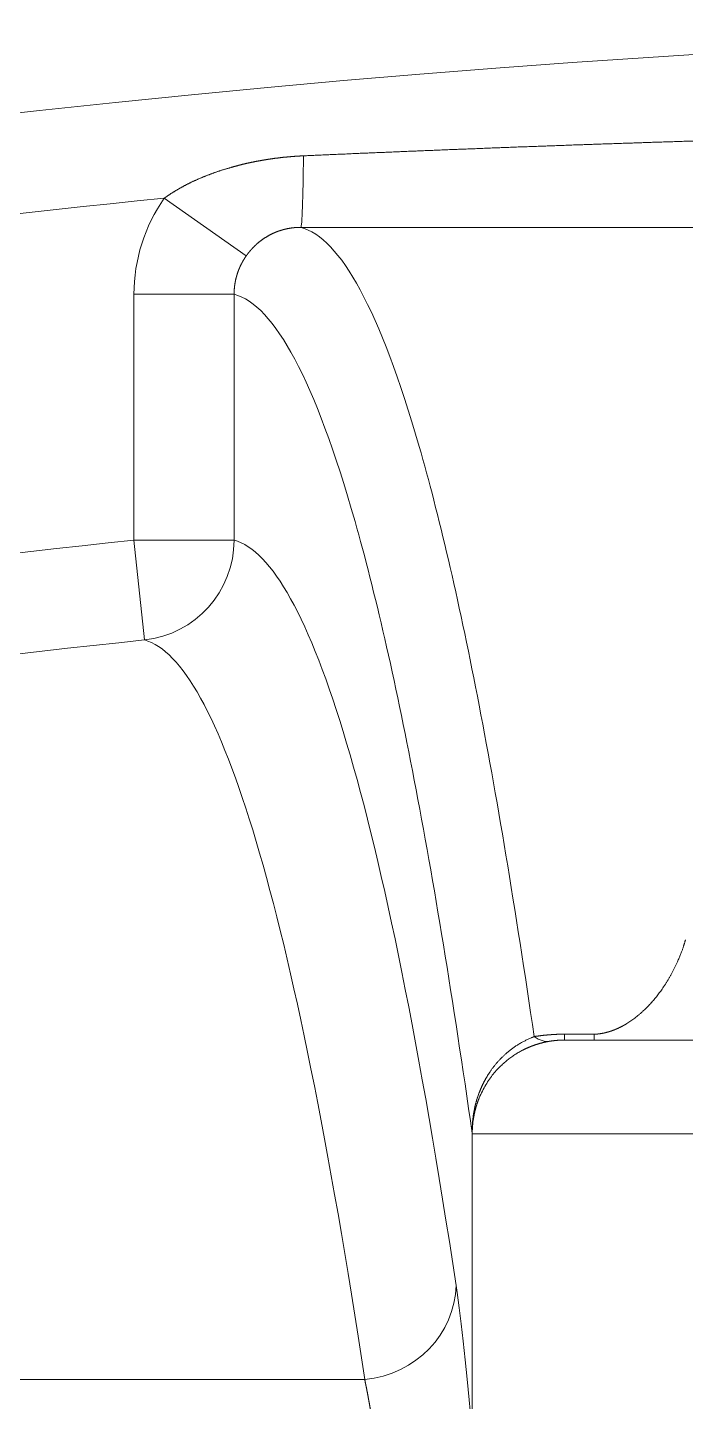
# Model space of a CAD drawing. Header units: millimetres. Extents: x 4664 to 8864, y -38 to 2932.
# Drawn here: x 8039.82 to 8048.38, y 1886.09 to 1903.98 of the extents above; entities that cross this region are included whole.
import ezdxf

# ---------------------------------------------------------------- set-up
doc = ezdxf.new("R2010")
doc.units = ezdxf.units.MM

msp = doc.modelspace()

# ---------------------------------------------------------------- linework, layer by layer
at = {"lineweight": 5}
for p, q in [((8042.663, 1901.003), (8041.596, 1901.753)), ((8041.201, 1900.503), (8041.201, 1897.301)), ((8042.505, 1900.503), (8041.201, 1900.503)), ((8042.505, 1897.301), (8042.505, 1900.503)), ((8042.505, 1897.301), (8041.201, 1897.301)), ((8041.201, 1897.301), (8041.338, 1896.003)), ((8046.804, 1890.794), (8046.804, 1890.871)), ((8047.193, 1890.871), (8046.804, 1890.871)), ((8072.816, 1890.794), (8046.804, 1890.794)), ((8047.193, 1890.794), (8047.193, 1890.871)), ((8045.605, 1889.575), (8074.015, 1889.575)), ((8044.205, 1886.375), (7999.688, 1886.375))]:
    msp.add_line(p, q, dxfattribs=at)
for radius, start, end in [(182.774, 69.96842, 110.03158), (181.468, 95.76036, 110.03158), (177.081, 96.0323, 110.00117), (175.775, 96.0323, 110.00117)]:
    msp.add_arc((8059.81, 1721.201), radius, start, end, dxfattribs=at)
at = {"lineweight": 5, "extrusion": (0, 0, -1)}
for centre, major_axis, ratio, start_param, end_param in [((8043.373, 1902.679), (0, 1.306), 0.027253, 1.861945, 3.128005), ((8041.201, 1897.301), (-0.342, -1.26), 0.998529, 4.447498, 5.912142), ((8042.374, 1721.201), (0, -176.118), 0.052336, 3.15581, 3.475337), ((8041.208, 1721.201), (0, 174.819), 0.052336, 0.014217, 0.333745), ((8046.41, 1892.069), (-0.206, 1.29), 0.402371, 3.144489, 3.519237), ((8046.473, 1889.583), (-0.862, -0.124), 0.938236, 0.151845, 0.178655), ((8044.301, 1889.638), (-1.306, 0.028), 0.064701, 3.195335, 3.203246), ((8044.089, 1887.601), (-1.291, -0.195), 0.943527, 3.300231, 4.764875)]:
    msp.add_ellipse(centre, major_axis=major_axis, ratio=ratio, start_param=start_param, end_param=end_param, dxfattribs=at)
at = {"lineweight": 5}
for points, knots in [([(8050.227, 1902.547), (8050.199, 1902.546), (8050.144, 1902.545), (8050.061, 1902.543), (8049.979, 1902.541), (8049.896, 1902.538), (8049.813, 1902.536), (8049.731, 1902.534), (8049.648, 1902.532), (8049.566, 1902.529), (8049.484, 1902.527), (8049.401, 1902.525), (8049.319, 1902.522), (8049.237, 1902.52), (8049.155, 1902.517), (8049.073, 1902.515), (8048.991, 1902.513), (8048.909, 1902.51), (8048.827, 1902.508), (8048.746, 1902.505), (8048.664, 1902.503), (8048.582, 1902.5), (8048.501, 1902.498), (8048.419, 1902.495), (8048.338, 1902.493), (8048.256, 1902.49), (8048.175, 1902.487), (8048.094, 1902.485), (8048.012, 1902.482), (8047.931, 1902.48), (8047.85, 1902.477), (8047.769, 1902.474), (8047.688, 1902.471), (8047.607, 1902.469), (8047.526, 1902.466), (8047.446, 1902.463), (8047.365, 1902.461), (8047.284, 1902.458), (8047.204, 1902.455), (8047.123, 1902.452), (8047.043, 1902.449), (8046.962, 1902.447), (8046.882, 1902.444), (8046.801, 1902.441), (8046.721, 1902.438), (8046.641, 1902.435), (8046.561, 1902.432), (8046.481, 1902.429), (8046.401, 1902.426), (8046.321, 1902.423), (8046.241, 1902.421), (8046.161, 1902.418), (8046.082, 1902.415), (8046.002, 1902.412), (8045.922, 1902.409), (8045.843, 1902.406), (8045.763, 1902.402), (8045.684, 1902.399), (8045.604, 1902.396), (8045.525, 1902.393), (8045.446, 1902.39), (8045.367, 1902.387), (8045.287, 1902.384), (8045.208, 1902.381), (8045.129, 1902.378), (8045.05, 1902.374), (8044.972, 1902.371), (8044.893, 1902.368), (8044.814, 1902.365), (8044.735, 1902.362), (8044.657, 1902.358), (8044.578, 1902.355), (8044.5, 1902.352), (8044.421, 1902.348), (8044.343, 1902.345), (8044.264, 1902.342), (8044.186, 1902.339), (8044.108, 1902.335), (8044.03, 1902.332), (8043.952, 1902.328), (8043.874, 1902.325), (8043.796, 1902.322), (8043.718, 1902.318), (8043.64, 1902.315), (8043.562, 1902.311), (8043.484, 1902.308), (8043.433, 1902.306), (8043.407, 1902.304)], [0, 0, 0, 0, 0.01214, 0.024271, 0.036393, 0.048506, 0.06061, 0.072705, 0.084792, 0.096869, 0.108937, 0.120996, 0.133046, 0.145088, 0.15712, 0.169144, 0.181158, 0.193164, 0.20516, 0.217148, 0.229126, 0.241096, 0.253057, 0.265009, 0.276951, 0.288885, 0.30081, 0.312726, 0.324633, 0.336532, 0.348421, 0.360301, 0.372172, 0.384035, 0.395888, 0.407733, 0.419569, 0.431395, 0.443213, 0.455022, 0.466822, 0.478613, 0.490395, 0.502168, 0.513932, 0.525688, 0.537434, 0.549172, 0.5609, 0.57262, 0.584331, 0.596033, 0.607726, 0.61941, 0.631085, 0.642751, 0.654409, 0.666057, 0.677697, 0.689328, 0.700949, 0.712562, 0.724166, 0.735762, 0.747348, 0.758925, 0.770494, 0.782053, 0.793604, 0.805146, 0.816679, 0.828203, 0.839718, 0.851224, 0.862722, 0.874211, 0.88569, 0.897161, 0.908623, 0.920076, 0.931521, 0.942956, 0.954382, 0.9658, 0.977209, 0.988609, 1, 1, 1, 1]), ([(8043.407, 1902.304), (8043.404, 1902.304), (8043.398, 1902.304), (8043.388, 1902.304), (8043.379, 1902.303), (8043.37, 1902.303), (8043.361, 1902.302), (8043.352, 1902.302), (8043.343, 1902.301), (8043.334, 1902.301), (8043.325, 1902.3), (8043.316, 1902.299), (8043.306, 1902.299), (8043.297, 1902.298), (8043.288, 1902.297), (8043.279, 1902.297), (8043.27, 1902.296), (8043.261, 1902.295), (8043.252, 1902.295), (8043.243, 1902.294), (8043.234, 1902.293), (8043.225, 1902.292), (8043.216, 1902.292), (8043.207, 1902.291), (8043.198, 1902.29), (8043.189, 1902.289), (8043.18, 1902.288), (8043.171, 1902.287), (8043.162, 1902.286), (8043.153, 1902.286), (8043.144, 1902.285), (8043.135, 1902.284), (8043.126, 1902.283), (8043.117, 1902.282), (8043.108, 1902.281), (8043.099, 1902.28), (8043.09, 1902.279), (8043.081, 1902.277), (8043.072, 1902.276), (8043.063, 1902.275), (8043.054, 1902.274), (8043.045, 1902.273), (8043.037, 1902.272), (8043.028, 1902.271), (8043.019, 1902.269), (8043.01, 1902.268), (8043.001, 1902.267), (8042.992, 1902.266), (8042.983, 1902.264), (8042.974, 1902.263), (8042.965, 1902.262), (8042.957, 1902.26), (8042.948, 1902.259), (8042.939, 1902.258), (8042.93, 1902.256), (8042.921, 1902.255), (8042.912, 1902.253), (8042.904, 1902.252), (8042.895, 1902.251), (8042.886, 1902.249), (8042.877, 1902.248), (8042.868, 1902.246), (8042.86, 1902.244), (8042.851, 1902.243), (8042.842, 1902.241), (8042.833, 1902.24), (8042.824, 1902.238), (8042.816, 1902.236), (8042.807, 1902.235), (8042.798, 1902.233), (8042.789, 1902.231), (8042.781, 1902.23), (8042.772, 1902.228), (8042.763, 1902.226), (8042.755, 1902.224), (8042.746, 1902.223), (8042.737, 1902.221), (8042.728, 1902.219), (8042.72, 1902.217), (8042.711, 1902.215), (8042.702, 1902.213), (8042.694, 1902.212), (8042.685, 1902.21), (8042.676, 1902.208), (8042.668, 1902.206), (8042.659, 1902.204), (8042.65, 1902.202), (8042.642, 1902.2), (8042.633, 1902.198), (8042.624, 1902.196), (8042.616, 1902.194), (8042.607, 1902.191), (8042.599, 1902.189), (8042.59, 1902.187), (8042.581, 1902.185), (8042.573, 1902.183), (8042.564, 1902.181), (8042.556, 1902.178), (8042.547, 1902.176), (8042.539, 1902.174), (8042.53, 1902.172), (8042.521, 1902.169), (8042.513, 1902.167), (8042.504, 1902.165), (8042.496, 1902.162), (8042.487, 1902.16), (8042.479, 1902.158), (8042.47, 1902.155), (8042.459, 1902.152), (8042.446, 1902.148), (8042.431, 1902.144), (8042.415, 1902.139), (8042.4, 1902.135), (8042.385, 1902.13), (8042.369, 1902.125), (8042.354, 1902.12), (8042.339, 1902.116), (8042.324, 1902.111), (8042.309, 1902.106), (8042.294, 1902.101), (8042.28, 1902.096), (8042.265, 1902.091), (8042.25, 1902.086), (8042.236, 1902.08), (8042.221, 1902.075), (8042.207, 1902.07), (8042.193, 1902.065), (8042.179, 1902.059), (8042.164, 1902.054), (8042.15, 1902.048), (8042.136, 1902.043), (8042.122, 1902.037), (8042.109, 1902.032), (8042.095, 1902.026), (8042.081, 1902.02), (8042.068, 1902.015), (8042.054, 1902.009), (8042.041, 1902.003), (8042.027, 1901.997), (8042.014, 1901.991), (8042.001, 1901.985), (8041.988, 1901.979), (8041.974, 1901.973), (8041.961, 1901.967), (8041.948, 1901.961), (8041.936, 1901.955), (8041.923, 1901.948), (8041.91, 1901.942), (8041.898, 1901.936), (8041.885, 1901.929), (8041.873, 1901.923), (8041.86, 1901.916), (8041.848, 1901.91), (8041.836, 1901.903), (8041.823, 1901.896), (8041.811, 1901.89), (8041.799, 1901.883), (8041.787, 1901.876), (8041.776, 1901.869), (8041.764, 1901.862), (8041.752, 1901.855), (8041.74, 1901.848), (8041.729, 1901.841), (8041.717, 1901.834), (8041.706, 1901.827), (8041.695, 1901.82), (8041.683, 1901.813), (8041.672, 1901.805), (8041.661, 1901.798), (8041.65, 1901.791), (8041.639, 1901.783), (8041.628, 1901.776), (8041.618, 1901.768), (8041.607, 1901.761), (8041.6, 1901.756), (8041.596, 1901.753)], [0, 0, 0, 0, 0.004773, 0.009544, 0.014312, 0.019078, 0.023841, 0.028601, 0.033359, 0.038114, 0.042867, 0.047618, 0.052366, 0.057111, 0.061854, 0.066595, 0.071334, 0.07607, 0.080804, 0.085535, 0.090264, 0.094991, 0.099716, 0.104439, 0.109159, 0.113877, 0.118593, 0.123307, 0.128019, 0.132729, 0.137437, 0.142142, 0.146846, 0.151548, 0.156248, 0.160945, 0.165641, 0.170335, 0.175027, 0.179718, 0.184406, 0.189093, 0.193777, 0.19846, 0.203142, 0.207821, 0.212499, 0.217175, 0.22185, 0.226523, 0.231194, 0.235864, 0.240532, 0.245198, 0.249863, 0.254527, 0.259189, 0.26385, 0.268509, 0.273167, 0.277823, 0.282478, 0.287132, 0.291784, 0.296435, 0.301085, 0.305734, 0.310381, 0.315027, 0.319672, 0.324316, 0.328958, 0.3336, 0.33824, 0.34288, 0.347518, 0.352155, 0.356791, 0.361427, 0.366061, 0.370694, 0.375327, 0.379958, 0.384589, 0.389219, 0.393848, 0.398476, 0.403104, 0.407731, 0.412357, 0.416982, 0.421607, 0.426231, 0.430854, 0.435477, 0.440099, 0.444721, 0.449342, 0.453962, 0.458582, 0.463202, 0.467821, 0.47244, 0.477058, 0.481676, 0.486293, 0.490911, 0.495527, 0.500144, 0.508609, 0.517042, 0.525445, 0.533818, 0.542159, 0.550471, 0.558752, 0.567003, 0.575224, 0.583416, 0.591577, 0.59971, 0.607813, 0.615887, 0.623931, 0.631947, 0.639934, 0.647893, 0.655823, 0.663725, 0.6716, 0.679446, 0.687264, 0.695055, 0.702819, 0.710555, 0.718265, 0.725947, 0.733603, 0.741233, 0.748836, 0.756413, 0.763964, 0.77149, 0.77899, 0.786465, 0.793915, 0.801339, 0.808739, 0.816115, 0.823466, 0.830793, 0.838097, 0.845376, 0.852633, 0.859866, 0.867076, 0.874263, 0.881427, 0.88857, 0.89569, 0.902788, 0.909865, 0.91692, 0.923954, 0.930967, 0.937959, 0.944931, 0.951883, 0.958815, 0.965727, 0.972619, 0.979493, 0.986347, 0.993183, 1, 1, 1, 1]), ([(8042.663, 1901.003), (8042.664, 1901.004), (8042.665, 1901.005), (8042.667, 1901.008), (8042.669, 1901.011), (8042.671, 1901.014), (8042.673, 1901.016), (8042.675, 1901.019), (8042.677, 1901.022), (8042.679, 1901.025), (8042.681, 1901.028), (8042.683, 1901.031), (8042.686, 1901.033), (8042.688, 1901.036), (8042.69, 1901.039), (8042.692, 1901.042), (8042.695, 1901.045), (8042.697, 1901.048), (8042.699, 1901.051), (8042.702, 1901.053), (8042.704, 1901.056), (8042.706, 1901.059), (8042.709, 1901.062), (8042.711, 1901.065), (8042.714, 1901.068), (8042.716, 1901.071), (8042.719, 1901.074), (8042.721, 1901.077), (8042.724, 1901.08), (8042.727, 1901.083), (8042.729, 1901.086), (8042.732, 1901.089), (8042.735, 1901.092), (8042.738, 1901.095), (8042.74, 1901.098), (8042.743, 1901.101), (8042.746, 1901.104), (8042.749, 1901.107), (8042.752, 1901.11), (8042.755, 1901.113), (8042.758, 1901.116), (8042.761, 1901.119), (8042.764, 1901.122), (8042.767, 1901.125), (8042.77, 1901.128), (8042.773, 1901.131), (8042.776, 1901.134), (8042.779, 1901.137), (8042.782, 1901.14), (8042.786, 1901.143), (8042.789, 1901.146), (8042.792, 1901.149), (8042.796, 1901.152), (8042.799, 1901.155), (8042.804, 1901.16), (8042.811, 1901.166), (8042.819, 1901.173), (8042.827, 1901.18), (8042.836, 1901.186), (8042.844, 1901.193), (8042.853, 1901.2), (8042.862, 1901.206), (8042.871, 1901.213), (8042.879, 1901.219), (8042.888, 1901.225), (8042.897, 1901.231), (8042.906, 1901.237), (8042.916, 1901.243), (8042.925, 1901.249), (8042.934, 1901.254), (8042.943, 1901.26), (8042.953, 1901.265), (8042.962, 1901.27), (8042.97, 1901.274), (8042.976, 1901.278), (8042.981, 1901.28), (8042.986, 1901.283), (8042.991, 1901.285), (8042.996, 1901.288), (8043.001, 1901.29), (8043.006, 1901.293), (8043.011, 1901.295), (8043.016, 1901.297), (8043.021, 1901.3), (8043.027, 1901.302), (8043.032, 1901.304), (8043.037, 1901.306), (8043.042, 1901.308), (8043.047, 1901.311), (8043.052, 1901.313), (8043.058, 1901.315), (8043.063, 1901.317), (8043.068, 1901.319), (8043.073, 1901.321), (8043.079, 1901.323), (8043.084, 1901.324), (8043.089, 1901.326), (8043.094, 1901.328), (8043.1, 1901.33), (8043.105, 1901.332), (8043.11, 1901.333), (8043.116, 1901.335), (8043.121, 1901.337), (8043.126, 1901.338), (8043.132, 1901.34), (8043.137, 1901.341), (8043.143, 1901.343), (8043.148, 1901.344), (8043.153, 1901.346), (8043.159, 1901.347), (8043.164, 1901.349), (8043.17, 1901.35), (8043.175, 1901.351), (8043.181, 1901.352), (8043.186, 1901.354), (8043.192, 1901.355), (8043.197, 1901.356), (8043.202, 1901.357), (8043.208, 1901.358), (8043.213, 1901.359), (8043.219, 1901.36), (8043.224, 1901.361), (8043.23, 1901.362), (8043.235, 1901.363), (8043.241, 1901.364), (8043.246, 1901.365), (8043.252, 1901.365), (8043.257, 1901.366), (8043.263, 1901.367), (8043.268, 1901.367), (8043.274, 1901.368), (8043.279, 1901.369), (8043.285, 1901.369), (8043.29, 1901.37), (8043.296, 1901.37), (8043.301, 1901.371), (8043.307, 1901.371), (8043.312, 1901.372), (8043.318, 1901.372), (8043.323, 1901.372), (8043.329, 1901.372), (8043.334, 1901.373), (8043.34, 1901.373), (8043.345, 1901.373), (8043.351, 1901.373), (8043.356, 1901.373), (8043.362, 1901.373), (8043.367, 1901.373), (8043.371, 1901.373), (8043.373, 1901.373)], [0, 0, 0, 0, 0.003984, 0.007996, 0.012036, 0.016105, 0.020201, 0.024326, 0.028479, 0.03266, 0.03687, 0.041108, 0.045375, 0.04967, 0.053994, 0.058346, 0.062728, 0.067138, 0.071576, 0.076044, 0.08054, 0.085065, 0.08962, 0.094203, 0.098814, 0.103455, 0.108125, 0.112824, 0.117552, 0.122309, 0.127094, 0.131909, 0.136753, 0.141626, 0.146527, 0.151458, 0.156418, 0.161406, 0.166424, 0.17147, 0.176546, 0.18165, 0.186783, 0.191946, 0.197136, 0.202356, 0.207604, 0.212881, 0.218187, 0.223521, 0.228884, 0.234276, 0.239696, 0.245144, 0.250621, 0.263825, 0.277024, 0.290218, 0.303405, 0.316586, 0.329757, 0.34292, 0.356072, 0.369213, 0.382341, 0.395456, 0.408557, 0.421643, 0.434713, 0.447766, 0.460801, 0.473818, 0.486814, 0.499791, 0.506544, 0.513296, 0.520046, 0.526794, 0.53354, 0.540284, 0.547026, 0.553766, 0.560504, 0.567241, 0.573975, 0.580707, 0.587437, 0.594165, 0.600891, 0.607615, 0.614337, 0.621056, 0.627774, 0.634489, 0.641202, 0.647913, 0.654621, 0.661327, 0.668031, 0.674732, 0.681432, 0.688128, 0.694823, 0.701515, 0.708204, 0.714891, 0.721576, 0.728258, 0.734938, 0.741615, 0.74829, 0.754962, 0.761632, 0.768299, 0.774963, 0.781625, 0.788284, 0.794941, 0.801595, 0.808247, 0.814896, 0.821542, 0.828185, 0.834826, 0.841465, 0.8481, 0.854733, 0.861363, 0.867991, 0.874616, 0.881239, 0.887858, 0.894475, 0.90109, 0.907702, 0.914311, 0.920918, 0.927522, 0.934123, 0.940722, 0.947318, 0.953912, 0.960504, 0.967092, 0.973679, 0.980263, 0.986844, 0.993423, 1, 1, 1, 1]), ([(8046.41, 1890.84), (8046.166, 1892.512), (8045.92, 1893.991), (8045.421, 1896.554), (8045.168, 1897.638), (8044.66, 1899.402), (8044.404, 1900.082), (8043.889, 1901.034), (8043.631, 1901.306), (8043.373, 1901.373)], [0, 0, 0, 0, 0.25, 0.25, 0.5, 0.5, 0.75, 0.75, 1, 1, 1, 1]), ([(8043.373, 1901.373), (8043.396, 1901.373), (8043.442, 1901.373), (8043.511, 1901.373), (8043.581, 1901.373), (8043.65, 1901.373), (8043.72, 1901.373), (8043.79, 1901.373), (8043.86, 1901.373), (8043.931, 1901.373), (8044.002, 1901.373), (8044.072, 1901.373), (8044.143, 1901.373), (8044.215, 1901.373), (8044.286, 1901.373), (8044.358, 1901.373), (8044.429, 1901.373), (8044.501, 1901.373), (8044.574, 1901.373), (8044.646, 1901.373), (8044.719, 1901.373), (8044.791, 1901.373), (8044.864, 1901.373), (8044.937, 1901.373), (8045.011, 1901.373), (8045.198, 1901.373), (8045.502, 1901.373), (8045.926, 1901.373), (8046.358, 1901.373), (8046.927, 1901.373), (8047.644, 1901.372), (8048.281, 1901.372), (8048.709, 1901.372), (8048.912, 1901.372), (8049.12, 1901.372), (8049.332, 1901.372), (8049.548, 1901.372), (8049.768, 1901.372), (8049.993, 1901.372), (8050.144, 1901.372), (8050.22, 1901.372)], [0, 0, 0, 0, 0.010091, 0.020211, 0.030359, 0.040535, 0.05074, 0.060972, 0.071233, 0.081523, 0.09184, 0.102186, 0.112561, 0.122963, 0.133394, 0.143853, 0.154341, 0.164856, 0.1754, 0.185973, 0.196573, 0.207202, 0.21786, 0.228545, 0.239259, 0.250001, 0.3106, 0.372466, 0.4356, 0.5, 0.621652, 0.75, 0.779093, 0.808802, 0.839127, 0.870069, 0.901627, 0.933802, 0.966593, 1, 1, 1, 1]), ([(8042.505, 1900.503), (8042.505, 1900.504), (8042.505, 1900.507), (8042.505, 1900.511), (8042.505, 1900.516), (8042.505, 1900.52), (8042.505, 1900.524), (8042.505, 1900.529), (8042.505, 1900.533), (8042.505, 1900.538), (8042.506, 1900.542), (8042.506, 1900.546), (8042.506, 1900.551), (8042.506, 1900.555), (8042.507, 1900.559), (8042.507, 1900.564), (8042.507, 1900.568), (8042.507, 1900.573), (8042.508, 1900.577), (8042.508, 1900.581), (8042.509, 1900.586), (8042.509, 1900.59), (8042.51, 1900.595), (8042.51, 1900.599), (8042.511, 1900.604), (8042.511, 1900.608), (8042.512, 1900.612), (8042.512, 1900.617), (8042.513, 1900.621), (8042.513, 1900.626), (8042.514, 1900.63), (8042.515, 1900.634), (8042.515, 1900.639), (8042.516, 1900.643), (8042.517, 1900.648), (8042.518, 1900.652), (8042.518, 1900.656), (8042.519, 1900.661), (8042.52, 1900.665), (8042.521, 1900.67), (8042.522, 1900.674), (8042.523, 1900.678), (8042.523, 1900.683), (8042.524, 1900.687), (8042.525, 1900.692), (8042.526, 1900.696), (8042.527, 1900.7), (8042.528, 1900.705), (8042.529, 1900.709), (8042.531, 1900.714), (8042.532, 1900.718), (8042.533, 1900.722), (8042.534, 1900.727), (8042.535, 1900.731), (8042.536, 1900.735), (8042.538, 1900.74), (8042.539, 1900.744), (8042.54, 1900.748), (8042.541, 1900.753), (8042.543, 1900.757), (8042.544, 1900.761), (8042.545, 1900.766), (8042.547, 1900.77), (8042.548, 1900.774), (8042.55, 1900.778), (8042.551, 1900.783), (8042.552, 1900.787), (8042.554, 1900.791), (8042.555, 1900.796), (8042.557, 1900.8), (8042.559, 1900.804), (8042.56, 1900.808), (8042.562, 1900.813), (8042.563, 1900.817), (8042.565, 1900.821), (8042.567, 1900.825), (8042.568, 1900.829), (8042.57, 1900.834), (8042.572, 1900.838), (8042.574, 1900.842), (8042.575, 1900.846), (8042.577, 1900.85), (8042.579, 1900.854), (8042.581, 1900.858), (8042.583, 1900.863), (8042.585, 1900.867), (8042.586, 1900.871), (8042.588, 1900.875), (8042.59, 1900.879), (8042.592, 1900.883), (8042.594, 1900.887), (8042.596, 1900.891), (8042.598, 1900.895), (8042.6, 1900.899), (8042.602, 1900.903), (8042.605, 1900.907), (8042.607, 1900.911), (8042.609, 1900.915), (8042.611, 1900.919), (8042.613, 1900.923), (8042.615, 1900.927), (8042.618, 1900.931), (8042.62, 1900.935), (8042.622, 1900.939), (8042.624, 1900.943), (8042.627, 1900.946), (8042.629, 1900.95), (8042.631, 1900.954), (8042.634, 1900.958), (8042.636, 1900.962), (8042.638, 1900.966), (8042.641, 1900.969), (8042.643, 1900.973), (8042.646, 1900.977), (8042.648, 1900.981), (8042.65, 1900.984), (8042.653, 1900.988), (8042.655, 1900.992), (8042.658, 1900.995), (8042.661, 1900.999), (8042.662, 1901.001), (8042.663, 1901.003)], [0, 0, 0, 0, 0.008168, 0.016345, 0.02453, 0.032723, 0.040925, 0.049134, 0.057351, 0.065576, 0.073808, 0.082048, 0.090296, 0.098551, 0.106813, 0.115082, 0.123359, 0.131642, 0.139932, 0.148229, 0.156532, 0.164842, 0.173158, 0.181481, 0.18981, 0.198145, 0.206486, 0.214832, 0.223185, 0.231543, 0.239906, 0.248275, 0.256649, 0.265028, 0.273413, 0.281802, 0.290196, 0.298595, 0.306999, 0.315406, 0.323819, 0.332235, 0.340656, 0.34908, 0.357509, 0.365941, 0.374377, 0.382816, 0.391259, 0.399705, 0.408154, 0.416606, 0.425061, 0.433519, 0.441979, 0.450442, 0.458908, 0.467375, 0.475845, 0.484317, 0.492791, 0.501267, 0.509744, 0.518223, 0.526703, 0.535185, 0.543667, 0.552151, 0.560636, 0.569121, 0.577607, 0.586094, 0.594581, 0.603069, 0.611556, 0.620044, 0.628531, 0.637019, 0.645506, 0.653992, 0.662478, 0.670963, 0.679447, 0.687931, 0.696413, 0.704894, 0.713374, 0.721852, 0.730329, 0.738804, 0.747277, 0.755748, 0.764217, 0.772684, 0.781148, 0.78961, 0.79807, 0.806526, 0.81498, 0.823431, 0.831879, 0.840323, 0.848765, 0.857202, 0.865637, 0.874067, 0.882494, 0.890917, 0.899335, 0.90775, 0.91616, 0.924566, 0.932967, 0.941364, 0.949756, 0.958143, 0.966525, 0.974901, 0.983273, 0.991639, 1, 1, 1, 1]), ([(8042.505, 1900.503), (8042.769, 1900.433), (8043.032, 1900.151), (8043.557, 1899.165), (8043.819, 1898.459), (8044.338, 1896.631), (8044.595, 1895.507), (8044.977, 1893.514), (8045.103, 1892.798), (8045.355, 1891.267), (8045.479, 1890.447), (8045.603, 1889.583)], [0, 0, 0, 0, 0.25, 0.25, 0.5, 0.5, 0.75, 0.75, 0.875, 0.875, 1, 1, 1, 1]), ([(8048.38, 1892.1), (8048.38, 1892.099), (8048.379, 1892.097), (8048.378, 1892.092), (8048.376, 1892.087), (8048.374, 1892.08), (8048.372, 1892.072), (8048.369, 1892.062), (8048.366, 1892.052), (8048.362, 1892.04), (8048.358, 1892.026), (8048.353, 1892.012), (8048.348, 1891.996), (8048.342, 1891.979), (8048.335, 1891.961), (8048.328, 1891.941), (8048.32, 1891.92), (8048.312, 1891.898), (8048.302, 1891.875), (8048.292, 1891.85), (8048.28, 1891.824), (8048.27, 1891.8), (8048.26, 1891.778), (8048.251, 1891.76), (8048.242, 1891.742), (8048.234, 1891.724), (8048.225, 1891.707), (8048.216, 1891.69), (8048.207, 1891.673), (8048.198, 1891.657), (8048.19, 1891.641), (8048.181, 1891.625), (8048.172, 1891.61), (8048.163, 1891.595), (8048.154, 1891.58), (8048.146, 1891.566), (8048.137, 1891.552), (8048.128, 1891.538), (8048.12, 1891.524), (8048.112, 1891.511), (8048.103, 1891.499), (8048.086, 1891.472), (8048.058, 1891.433), (8048.02, 1891.383), (8047.982, 1891.334), (8047.943, 1891.289), (8047.904, 1891.246), (8047.865, 1891.207), (8047.83, 1891.173), (8047.8, 1891.146), (8047.774, 1891.123), (8047.748, 1891.102), (8047.722, 1891.082), (8047.696, 1891.062), (8047.67, 1891.044), (8047.644, 1891.026), (8047.625, 1891.014), (8047.614, 1891.008), (8047.611, 1891.006), (8047.607, 1891.004), (8047.604, 1891.002), (8047.601, 1891), (8047.598, 1890.998), (8047.594, 1890.996), (8047.591, 1890.994), (8047.588, 1890.992), (8047.584, 1890.99), (8047.581, 1890.988), (8047.578, 1890.986), (8047.575, 1890.985), (8047.571, 1890.983), (8047.568, 1890.981), (8047.565, 1890.979), (8047.561, 1890.977), (8047.558, 1890.976), (8047.555, 1890.974), (8047.551, 1890.972), (8047.548, 1890.97), (8047.545, 1890.969), (8047.542, 1890.967), (8047.538, 1890.965), (8047.535, 1890.964), (8047.532, 1890.962), (8047.528, 1890.96), (8047.525, 1890.959), (8047.522, 1890.957), (8047.518, 1890.956), (8047.515, 1890.954), (8047.512, 1890.952), (8047.509, 1890.951), (8047.505, 1890.949), (8047.502, 1890.948), (8047.499, 1890.946), (8047.495, 1890.945), (8047.492, 1890.943), (8047.489, 1890.942), (8047.485, 1890.94), (8047.482, 1890.939), (8047.479, 1890.938), (8047.476, 1890.936), (8047.472, 1890.935), (8047.469, 1890.933), (8047.466, 1890.932), (8047.462, 1890.931), (8047.459, 1890.929), (8047.456, 1890.928), (8047.453, 1890.927), (8047.449, 1890.926), (8047.446, 1890.924), (8047.443, 1890.923), (8047.439, 1890.922), (8047.436, 1890.921), (8047.433, 1890.919), (8047.43, 1890.918), (8047.426, 1890.917), (8047.423, 1890.916), (8047.42, 1890.915), (8047.416, 1890.914), (8047.413, 1890.912), (8047.41, 1890.911), (8047.407, 1890.91), (8047.403, 1890.909), (8047.4, 1890.908), (8047.397, 1890.907), (8047.394, 1890.906), (8047.39, 1890.905), (8047.387, 1890.904), (8047.384, 1890.903), (8047.381, 1890.902), (8047.377, 1890.901), (8047.374, 1890.9), (8047.371, 1890.899), (8047.368, 1890.898), (8047.364, 1890.897), (8047.361, 1890.896), (8047.358, 1890.896), (8047.355, 1890.895), (8047.352, 1890.894), (8047.348, 1890.893), (8047.345, 1890.892), (8047.342, 1890.891), (8047.339, 1890.891), (8047.335, 1890.89), (8047.332, 1890.889), (8047.329, 1890.888), (8047.326, 1890.888), (8047.323, 1890.887), (8047.32, 1890.886), (8047.316, 1890.886), (8047.313, 1890.885), (8047.31, 1890.884), (8047.307, 1890.884), (8047.304, 1890.883), (8047.3, 1890.882), (8047.297, 1890.882), (8047.294, 1890.881), (8047.291, 1890.881), (8047.288, 1890.88), (8047.285, 1890.88), (8047.282, 1890.879), (8047.278, 1890.879), (8047.275, 1890.878), (8047.272, 1890.878), (8047.269, 1890.877), (8047.266, 1890.877), (8047.263, 1890.876), (8047.26, 1890.876), (8047.257, 1890.875), (8047.254, 1890.875), (8047.25, 1890.875), (8047.247, 1890.874), (8047.244, 1890.874), (8047.241, 1890.874), (8047.238, 1890.873), (8047.235, 1890.873), (8047.232, 1890.873), (8047.229, 1890.873), (8047.226, 1890.872), (8047.223, 1890.872), (8047.22, 1890.872), (8047.217, 1890.872), (8047.214, 1890.871), (8047.211, 1890.871), (8047.208, 1890.871), (8047.205, 1890.871), (8047.202, 1890.871), (8047.199, 1890.871), (8047.196, 1890.871), (8047.194, 1890.871), (8047.193, 1890.871)], [0, 0, 0, 0, 0.00255, 0.006145, 0.010785, 0.016471, 0.023202, 0.030979, 0.039801, 0.04967, 0.060586, 0.072549, 0.085559, 0.099617, 0.114723, 0.130878, 0.148082, 0.166336, 0.18564, 0.205996, 0.227403, 0.249862, 0.265012, 0.279882, 0.294472, 0.308783, 0.322814, 0.336565, 0.350035, 0.363226, 0.376136, 0.388766, 0.401115, 0.413184, 0.424971, 0.436478, 0.447705, 0.45865, 0.469314, 0.479697, 0.489799, 0.499619, 0.542288, 0.582644, 0.620688, 0.656417, 0.689831, 0.72093, 0.749714, 0.768005, 0.785533, 0.802298, 0.818302, 0.833546, 0.848031, 0.861757, 0.874729, 0.876324, 0.877909, 0.879483, 0.881046, 0.882599, 0.884141, 0.885672, 0.887193, 0.888703, 0.890203, 0.891692, 0.89317, 0.894638, 0.896095, 0.897542, 0.898978, 0.900403, 0.901818, 0.903223, 0.904616, 0.906, 0.907373, 0.908735, 0.910087, 0.911428, 0.912759, 0.914079, 0.915389, 0.916689, 0.917978, 0.919257, 0.920525, 0.921783, 0.92303, 0.924267, 0.925494, 0.92671, 0.927916, 0.929112, 0.930297, 0.931472, 0.932637, 0.933792, 0.934936, 0.93607, 0.937194, 0.938307, 0.939411, 0.940504, 0.941587, 0.94266, 0.943723, 0.944776, 0.945819, 0.946851, 0.947874, 0.948887, 0.949889, 0.950882, 0.951865, 0.952838, 0.953801, 0.954754, 0.955697, 0.956631, 0.957555, 0.958469, 0.959373, 0.960268, 0.961153, 0.962028, 0.962894, 0.96375, 0.964597, 0.965435, 0.966263, 0.967081, 0.967891, 0.968691, 0.969482, 0.970263, 0.971036, 0.971799, 0.972554, 0.973299, 0.974036, 0.974764, 0.975483, 0.976193, 0.976895, 0.977588, 0.978272, 0.978948, 0.979616, 0.980276, 0.980927, 0.98157, 0.982206, 0.982833, 0.983453, 0.984065, 0.984669, 0.985266, 0.985855, 0.986437, 0.987013, 0.987581, 0.988142, 0.988697, 0.989245, 0.989786, 0.990321, 0.990851, 0.991374, 0.991891, 0.992403, 0.99291, 0.993411, 0.993907, 0.994398, 0.994885, 0.995368, 0.995846, 0.99632, 0.996791, 0.997258, 0.997721, 0.998182, 0.99864, 0.999095, 0.999549, 1, 1, 1, 1]), ([(8046.41, 1890.839), (8046.409, 1890.839), (8046.409, 1890.839), (8046.409, 1890.839), (8046.409, 1890.839), (8046.408, 1890.838), (8046.407, 1890.838), (8046.406, 1890.838), (8046.405, 1890.837), (8046.403, 1890.837), (8046.402, 1890.836), (8046.4, 1890.835), (8046.398, 1890.834), (8046.396, 1890.834), (8046.393, 1890.833), (8046.391, 1890.832), (8046.388, 1890.83), (8046.385, 1890.829), (8046.382, 1890.828), (8046.378, 1890.826), (8046.375, 1890.825), (8046.366, 1890.821), (8046.352, 1890.815), (8046.325, 1890.803), (8046.293, 1890.787), (8046.253, 1890.766), (8046.213, 1890.743), (8046.174, 1890.718), (8046.137, 1890.692), (8046.104, 1890.667), (8046.074, 1890.644), (8046.047, 1890.621), (8046.02, 1890.597), (8045.994, 1890.572), (8045.969, 1890.547), (8045.945, 1890.521), (8045.922, 1890.494), (8045.899, 1890.467), (8045.877, 1890.439), (8045.856, 1890.411), (8045.841, 1890.389), (8045.83, 1890.373), (8045.824, 1890.364), (8045.818, 1890.355), (8045.812, 1890.345), (8045.806, 1890.336), (8045.801, 1890.327), (8045.795, 1890.317), (8045.789, 1890.307), (8045.784, 1890.298), (8045.778, 1890.288), (8045.773, 1890.278), (8045.767, 1890.269), (8045.762, 1890.259), (8045.757, 1890.249), (8045.752, 1890.239), (8045.747, 1890.229), (8045.742, 1890.219), (8045.737, 1890.209), (8045.732, 1890.199), (8045.727, 1890.189), (8045.723, 1890.178), (8045.718, 1890.168), (8045.714, 1890.158), (8045.71, 1890.148), (8045.705, 1890.137), (8045.701, 1890.127), (8045.697, 1890.116), (8045.693, 1890.106), (8045.689, 1890.095), (8045.685, 1890.085), (8045.682, 1890.074), (8045.678, 1890.064), (8045.674, 1890.053), (8045.671, 1890.043), (8045.667, 1890.032), (8045.664, 1890.021), (8045.661, 1890.011), (8045.658, 1890), (8045.655, 1889.989), (8045.652, 1889.979), (8045.649, 1889.968), (8045.646, 1889.957), (8045.644, 1889.946), (8045.641, 1889.936), (8045.639, 1889.925), (8045.636, 1889.914), (8045.634, 1889.903), (8045.632, 1889.893), (8045.63, 1889.882), (8045.628, 1889.871), (8045.626, 1889.86), (8045.624, 1889.85), (8045.622, 1889.839), (8045.62, 1889.828), (8045.619, 1889.817), (8045.617, 1889.806), (8045.616, 1889.796), (8045.614, 1889.785), (8045.613, 1889.774), (8045.612, 1889.764), (8045.611, 1889.753), (8045.61, 1889.742), (8045.609, 1889.731), (8045.608, 1889.721), (8045.607, 1889.71), (8045.607, 1889.699), (8045.606, 1889.689), (8045.606, 1889.678), (8045.605, 1889.668), (8045.605, 1889.657), (8045.604, 1889.647), (8045.604, 1889.636), (8045.604, 1889.626), (8045.604, 1889.615), (8045.604, 1889.608), (8045.604, 1889.605)], [0, 0, 0, 0, 0.000082, 0.00032, 0.000713, 0.001262, 0.001967, 0.002827, 0.003844, 0.005017, 0.006346, 0.007831, 0.009473, 0.011272, 0.013228, 0.015341, 0.017612, 0.020041, 0.022628, 0.025374, 0.028279, 0.031343, 0.047079, 0.062675, 0.094878, 0.125239, 0.159035, 0.191157, 0.221547, 0.250158, 0.273694, 0.297092, 0.32034, 0.343429, 0.366349, 0.389091, 0.411646, 0.434006, 0.456161, 0.478106, 0.499833, 0.506714, 0.513593, 0.520471, 0.527348, 0.534222, 0.541094, 0.547964, 0.554832, 0.561697, 0.568559, 0.575418, 0.582273, 0.589125, 0.595974, 0.602818, 0.609659, 0.616495, 0.623326, 0.630153, 0.636976, 0.643793, 0.650605, 0.657411, 0.664212, 0.671007, 0.677797, 0.68458, 0.691356, 0.698127, 0.70489, 0.711647, 0.718397, 0.725139, 0.731874, 0.738602, 0.745322, 0.752034, 0.758738, 0.765434, 0.772122, 0.778802, 0.785472, 0.792134, 0.798788, 0.805432, 0.812067, 0.818693, 0.825309, 0.831916, 0.838513, 0.8451, 0.851678, 0.858245, 0.864803, 0.87135, 0.877887, 0.884413, 0.890929, 0.897434, 0.903929, 0.910412, 0.916885, 0.923347, 0.929797, 0.936237, 0.942665, 0.949081, 0.955487, 0.961881, 0.968263, 0.974634, 0.980993, 0.987341, 0.993676, 1, 1, 1, 1]), ([(8045.605, 1889.605), (8045.605, 1889.607), (8045.605, 1889.609), (8045.605, 1889.614), (8045.605, 1889.618), (8045.605, 1889.622), (8045.605, 1889.627), (8045.606, 1889.631), (8045.606, 1889.636), (8045.606, 1889.641), (8045.606, 1889.646), (8045.606, 1889.651), (8045.607, 1889.656), (8045.607, 1889.661), (8045.607, 1889.666), (8045.608, 1889.671), (8045.608, 1889.677), (8045.609, 1889.682), (8045.609, 1889.688), (8045.61, 1889.694), (8045.61, 1889.699), (8045.611, 1889.705), (8045.612, 1889.711), (8045.612, 1889.72), (8045.614, 1889.73), (8045.615, 1889.743), (8045.617, 1889.754), (8045.619, 1889.765), (8045.62, 1889.775), (8045.622, 1889.784), (8045.623, 1889.792), (8045.624, 1889.8), (8045.626, 1889.806), (8045.627, 1889.812), (8045.628, 1889.817), (8045.628, 1889.821), (8045.629, 1889.824), (8045.63, 1889.826), (8045.63, 1889.828), (8045.631, 1889.83), (8045.631, 1889.833), (8045.632, 1889.836), (8045.632, 1889.838), (8045.633, 1889.841), (8045.633, 1889.844), (8045.634, 1889.846), (8045.635, 1889.849), (8045.635, 1889.852), (8045.636, 1889.854), (8045.636, 1889.857), (8045.637, 1889.86), (8045.638, 1889.862), (8045.638, 1889.865), (8045.639, 1889.867), (8045.64, 1889.87), (8045.64, 1889.873), (8045.641, 1889.875), (8045.641, 1889.878), (8045.642, 1889.88), (8045.643, 1889.883), (8045.643, 1889.885), (8045.644, 1889.888), (8045.645, 1889.891), (8045.645, 1889.893), (8045.646, 1889.896), (8045.647, 1889.898), (8045.647, 1889.901), (8045.648, 1889.903), (8045.649, 1889.906), (8045.649, 1889.908), (8045.65, 1889.91), (8045.651, 1889.913), (8045.652, 1889.915), (8045.652, 1889.918), (8045.653, 1889.92), (8045.654, 1889.923), (8045.654, 1889.925), (8045.655, 1889.927), (8045.656, 1889.93), (8045.656, 1889.932), (8045.657, 1889.935), (8045.658, 1889.937), (8045.659, 1889.939), (8045.659, 1889.942), (8045.66, 1889.944), (8045.661, 1889.946), (8045.662, 1889.949), (8045.662, 1889.951), (8045.663, 1889.953), (8045.664, 1889.956), (8045.665, 1889.958), (8045.665, 1889.96), (8045.666, 1889.963), (8045.667, 1889.965), (8045.668, 1889.967), (8045.668, 1889.969), (8045.669, 1889.972), (8045.67, 1889.974), (8045.671, 1889.976), (8045.671, 1889.978), (8045.672, 1889.981), (8045.673, 1889.983), (8045.674, 1889.985), (8045.674, 1889.987), (8045.675, 1889.989), (8045.676, 1889.992), (8045.677, 1889.994), (8045.678, 1889.996), (8045.678, 1889.998), (8045.679, 1890), (8045.68, 1890.002), (8045.681, 1890.005), (8045.682, 1890.007), (8045.682, 1890.009), (8045.683, 1890.011), (8045.684, 1890.013), (8045.685, 1890.015), (8045.686, 1890.017), (8045.686, 1890.019), (8045.687, 1890.021), (8045.688, 1890.023), (8045.689, 1890.026), (8045.69, 1890.028), (8045.69, 1890.03), (8045.691, 1890.032), (8045.692, 1890.034), (8045.693, 1890.036), (8045.694, 1890.038), (8045.694, 1890.04), (8045.707, 1890.071), (8045.734, 1890.13), (8045.779, 1890.211), (8045.827, 1890.285), (8045.877, 1890.352), (8045.927, 1890.409), (8045.976, 1890.458), (8046.023, 1890.501), (8046.07, 1890.541), (8046.118, 1890.577), (8046.166, 1890.609), (8046.215, 1890.638), (8046.249, 1890.657), (8046.271, 1890.668), (8046.279, 1890.672), (8046.287, 1890.676), (8046.294, 1890.679), (8046.302, 1890.683), (8046.31, 1890.687), (8046.318, 1890.69), (8046.326, 1890.694), (8046.334, 1890.697), (8046.342, 1890.701), (8046.35, 1890.704), (8046.358, 1890.707), (8046.366, 1890.71), (8046.373, 1890.714), (8046.381, 1890.717), (8046.389, 1890.72), (8046.397, 1890.722), (8046.405, 1890.725), (8046.412, 1890.728), (8046.42, 1890.731), (8046.428, 1890.733), (8046.435, 1890.736), (8046.443, 1890.738), (8046.451, 1890.741), (8046.459, 1890.743), (8046.466, 1890.745), (8046.474, 1890.748), (8046.481, 1890.75), (8046.489, 1890.752), (8046.496, 1890.754), (8046.504, 1890.756), (8046.512, 1890.758), (8046.519, 1890.76), (8046.526, 1890.762), (8046.534, 1890.763), (8046.541, 1890.765), (8046.549, 1890.767), (8046.556, 1890.768), (8046.563, 1890.77), (8046.571, 1890.771), (8046.578, 1890.773), (8046.585, 1890.774), (8046.592, 1890.775), (8046.6, 1890.777), (8046.607, 1890.778), (8046.612, 1890.779), (8046.614, 1890.779)], [0, 0, 0, 0, 0.0023, 0.004653, 0.007057, 0.009514, 0.012022, 0.014583, 0.017196, 0.019861, 0.022578, 0.025347, 0.028169, 0.031043, 0.033969, 0.036947, 0.039978, 0.043061, 0.046196, 0.049384, 0.052624, 0.055916, 0.059261, 0.062658, 0.07014, 0.077145, 0.083675, 0.089729, 0.095306, 0.100409, 0.105035, 0.109185, 0.11286, 0.116058, 0.118781, 0.121028, 0.1228, 0.124095, 0.124914, 0.126459, 0.128, 0.129537, 0.131071, 0.1326, 0.134126, 0.135648, 0.137167, 0.138681, 0.140192, 0.141699, 0.143202, 0.144702, 0.146198, 0.14769, 0.149178, 0.150663, 0.152143, 0.15362, 0.155094, 0.156563, 0.158029, 0.159491, 0.160949, 0.162404, 0.163854, 0.165301, 0.166745, 0.168184, 0.16962, 0.171052, 0.17248, 0.173904, 0.175325, 0.176742, 0.178155, 0.179564, 0.18097, 0.182372, 0.18377, 0.185165, 0.186555, 0.187942, 0.189325, 0.190705, 0.19208, 0.193452, 0.19482, 0.196185, 0.197545, 0.198902, 0.200255, 0.201605, 0.20295, 0.204292, 0.20563, 0.206964, 0.208295, 0.209622, 0.210945, 0.212264, 0.21358, 0.214892, 0.2162, 0.217504, 0.218805, 0.220102, 0.221395, 0.222684, 0.22397, 0.225252, 0.22653, 0.227804, 0.229075, 0.230342, 0.231605, 0.232864, 0.23412, 0.235371, 0.23662, 0.237864, 0.239105, 0.240341, 0.241575, 0.242804, 0.24403, 0.245252, 0.24647, 0.247684, 0.248895, 0.250102, 0.304621, 0.356821, 0.406729, 0.454377, 0.4998, 0.537529, 0.574524, 0.61081, 0.646417, 0.681375, 0.715714, 0.749469, 0.755056, 0.760635, 0.766205, 0.771767, 0.77732, 0.782866, 0.788404, 0.793934, 0.799456, 0.804971, 0.810479, 0.81598, 0.821474, 0.826962, 0.832443, 0.837917, 0.843385, 0.848847, 0.854304, 0.859754, 0.865199, 0.870638, 0.876073, 0.881502, 0.886926, 0.892346, 0.897761, 0.903171, 0.908578, 0.91398, 0.919378, 0.924773, 0.930164, 0.935552, 0.940936, 0.946318, 0.951696, 0.957072, 0.962445, 0.967816, 0.973184, 0.978551, 0.983916, 0.989279, 0.99464, 1, 1, 1, 1]), ([(8046.804, 1890.871), (8046.802, 1890.871), (8046.799, 1890.871), (8046.795, 1890.871), (8046.79, 1890.87), (8046.786, 1890.87), (8046.782, 1890.87), (8046.777, 1890.87), (8046.773, 1890.87), (8046.768, 1890.87), (8046.764, 1890.87), (8046.76, 1890.87), (8046.755, 1890.87), (8046.751, 1890.87), (8046.747, 1890.87), (8046.742, 1890.87), (8046.738, 1890.87), (8046.733, 1890.87), (8046.729, 1890.869), (8046.725, 1890.869), (8046.72, 1890.869), (8046.716, 1890.869), (8046.711, 1890.869), (8046.707, 1890.869), (8046.703, 1890.869), (8046.698, 1890.868), (8046.694, 1890.868), (8046.69, 1890.868), (8046.685, 1890.868), (8046.681, 1890.868), (8046.676, 1890.867), (8046.672, 1890.867), (8046.668, 1890.867), (8046.663, 1890.867), (8046.659, 1890.866), (8046.654, 1890.866), (8046.65, 1890.866), (8046.646, 1890.866), (8046.641, 1890.865), (8046.637, 1890.865), (8046.632, 1890.865), (8046.628, 1890.864), (8046.624, 1890.864), (8046.619, 1890.864), (8046.615, 1890.863), (8046.61, 1890.863), (8046.606, 1890.863), (8046.6, 1890.862), (8046.593, 1890.862), (8046.584, 1890.861), (8046.575, 1890.86), (8046.566, 1890.859), (8046.558, 1890.859), (8046.549, 1890.858), (8046.54, 1890.857), (8046.531, 1890.856), (8046.522, 1890.855), (8046.514, 1890.854), (8046.505, 1890.853), (8046.496, 1890.852), (8046.488, 1890.851), (8046.479, 1890.85), (8046.47, 1890.848), (8046.462, 1890.847), (8046.453, 1890.846), (8046.444, 1890.845), (8046.435, 1890.844), (8046.427, 1890.842), (8046.418, 1890.841), (8046.412, 1890.84), (8046.41, 1890.84)], [0, 0, 0, 0, 0.010746, 0.021493, 0.032241, 0.042992, 0.053744, 0.064499, 0.075256, 0.086017, 0.09678, 0.107548, 0.118319, 0.129094, 0.139873, 0.150657, 0.161446, 0.17224, 0.18304, 0.193846, 0.204658, 0.215476, 0.2263, 0.237132, 0.247971, 0.258817, 0.269671, 0.280533, 0.291404, 0.302283, 0.313171, 0.324068, 0.334974, 0.345891, 0.356817, 0.367754, 0.378701, 0.389658, 0.400627, 0.411608, 0.4226, 0.433603, 0.444619, 0.455648, 0.466689, 0.477743, 0.48881, 0.499891, 0.522171, 0.544481, 0.566823, 0.589198, 0.611608, 0.634056, 0.656544, 0.679074, 0.701647, 0.724267, 0.746934, 0.769651, 0.79242, 0.815243, 0.838122, 0.861059, 0.884055, 0.907113, 0.930235, 0.953422, 0.976676, 1, 1, 1, 1]), ([(8046.614, 1890.779), (8046.615, 1890.779), (8046.616, 1890.779), (8046.619, 1890.78), (8046.622, 1890.78), (8046.624, 1890.781), (8046.627, 1890.781), (8046.629, 1890.781), (8046.632, 1890.782), (8046.634, 1890.782), (8046.637, 1890.783), (8046.639, 1890.783), (8046.642, 1890.783), (8046.644, 1890.784), (8046.647, 1890.784), (8046.649, 1890.784), (8046.652, 1890.785), (8046.654, 1890.785), (8046.657, 1890.785), (8046.66, 1890.785), (8046.662, 1890.786), (8046.665, 1890.786), (8046.667, 1890.786), (8046.67, 1890.787), (8046.672, 1890.787), (8046.675, 1890.787), (8046.677, 1890.787), (8046.68, 1890.788), (8046.682, 1890.788), (8046.685, 1890.788), (8046.687, 1890.789), (8046.69, 1890.789), (8046.692, 1890.789), (8046.695, 1890.789), (8046.698, 1890.789), (8046.7, 1890.79), (8046.703, 1890.79), (8046.705, 1890.79), (8046.708, 1890.79), (8046.71, 1890.79), (8046.713, 1890.791), (8046.715, 1890.791), (8046.718, 1890.791), (8046.72, 1890.791), (8046.723, 1890.791), (8046.725, 1890.792), (8046.728, 1890.792), (8046.73, 1890.792), (8046.733, 1890.792), (8046.736, 1890.792), (8046.738, 1890.792), (8046.741, 1890.792), (8046.743, 1890.793), (8046.746, 1890.793), (8046.748, 1890.793), (8046.751, 1890.793), (8046.753, 1890.793), (8046.756, 1890.793), (8046.758, 1890.793), (8046.761, 1890.793), (8046.763, 1890.793), (8046.766, 1890.794), (8046.768, 1890.794), (8046.771, 1890.794), (8046.773, 1890.794), (8046.776, 1890.794), (8046.778, 1890.794), (8046.781, 1890.794), (8046.783, 1890.794), (8046.786, 1890.794), (8046.788, 1890.794), (8046.791, 1890.794), (8046.794, 1890.794), (8046.796, 1890.794), (8046.799, 1890.794), (8046.801, 1890.794), (8046.803, 1890.794), (8046.804, 1890.794)], [0, 0, 0, 0, 0.016034, 0.03197, 0.047809, 0.063552, 0.079199, 0.094751, 0.110209, 0.125575, 0.140848, 0.156029, 0.17112, 0.186121, 0.201034, 0.215858, 0.230596, 0.245248, 0.259814, 0.274297, 0.288696, 0.303013, 0.317249, 0.331405, 0.345482, 0.359481, 0.373403, 0.387249, 0.401021, 0.414719, 0.428345, 0.441899, 0.455383, 0.468799, 0.482146, 0.495428, 0.508644, 0.521796, 0.534885, 0.547913, 0.560881, 0.573791, 0.586643, 0.599439, 0.61218, 0.624868, 0.637504, 0.650089, 0.662626, 0.675115, 0.687558, 0.699956, 0.712312, 0.724625, 0.736899, 0.749134, 0.761332, 0.773495, 0.785623, 0.79772, 0.809786, 0.821822, 0.833832, 0.845815, 0.857774, 0.869711, 0.881627, 0.893523, 0.905402, 0.917265, 0.929114, 0.94095, 0.952775, 0.964591, 0.976399, 0.988202, 1, 1, 1, 1]), ([(8045.605, 1889.575), (8045.605, 1889.576), (8045.605, 1889.577), (8045.605, 1889.587), (8045.605, 1889.596), (8045.605, 1889.605)], [0, 0, 0, 0, 0.093825, 0.093825, 1, 1, 1, 1]), ([(8044.205, 1886.375), (8044.205, 1886.372), (8044.206, 1886.368), (8044.208, 1886.361), (8044.209, 1886.354), (8044.211, 1886.347), (8044.212, 1886.34), (8044.213, 1886.334), (8044.215, 1886.327), (8044.216, 1886.32), (8044.218, 1886.313), (8044.219, 1886.306), (8044.22, 1886.299), (8044.222, 1886.292), (8044.223, 1886.285), (8044.225, 1886.278), (8044.226, 1886.271), (8044.227, 1886.263), (8044.229, 1886.256), (8044.23, 1886.249), (8044.232, 1886.242), (8044.233, 1886.235), (8044.234, 1886.228), (8044.236, 1886.22), (8044.237, 1886.213), (8044.239, 1886.206), (8044.24, 1886.199), (8044.241, 1886.191), (8044.243, 1886.184), (8044.244, 1886.177), (8044.246, 1886.169), (8044.247, 1886.162), (8044.248, 1886.154), (8044.25, 1886.147), (8044.251, 1886.139), (8044.252, 1886.132), (8044.254, 1886.124), (8044.255, 1886.117), (8044.257, 1886.109), (8044.258, 1886.102), (8044.259, 1886.094), (8044.261, 1886.086), (8044.262, 1886.079), (8044.264, 1886.071), (8044.265, 1886.063), (8044.266, 1886.056), (8044.268, 1886.048), (8044.269, 1886.04), (8044.27, 1886.032), (8044.272, 1886.025), (8044.273, 1886.017), (8044.275, 1886.009), (8044.276, 1886.001), (8044.277, 1885.993), (8044.279, 1885.985), (8044.28, 1885.977), (8044.281, 1885.969), (8044.283, 1885.961), (8044.284, 1885.953), (8044.286, 1885.945), (8044.287, 1885.937), (8044.288, 1885.929), (8044.29, 1885.921), (8044.291, 1885.913), (8044.292, 1885.905), (8044.294, 1885.897), (8044.295, 1885.889), (8044.296, 1885.88), (8044.298, 1885.872), (8044.299, 1885.864), (8044.301, 1885.856), (8044.302, 1885.847), (8044.303, 1885.839), (8044.305, 1885.831), (8044.306, 1885.822), (8044.307, 1885.814), (8044.309, 1885.806), (8044.31, 1885.797), (8044.311, 1885.789), (8044.313, 1885.78), (8044.314, 1885.772), (8044.315, 1885.763), (8044.317, 1885.755), (8044.318, 1885.746), (8044.32, 1885.738), (8044.321, 1885.729), (8044.322, 1885.721), (8044.324, 1885.712), (8044.325, 1885.703), (8044.326, 1885.695), (8044.328, 1885.686), (8044.329, 1885.677), (8044.33, 1885.669), (8044.332, 1885.66), (8044.333, 1885.651), (8044.334, 1885.642), (8044.336, 1885.633), (8044.337, 1885.625), (8044.338, 1885.616), (8044.34, 1885.607), (8044.341, 1885.598), (8044.342, 1885.589), (8044.344, 1885.58), (8044.345, 1885.571), (8044.346, 1885.562), (8044.348, 1885.553), (8044.349, 1885.544), (8044.35, 1885.535), (8044.352, 1885.526), (8044.353, 1885.517), (8044.354, 1885.508), (8044.356, 1885.499), (8044.357, 1885.489), (8044.358, 1885.48), (8044.36, 1885.471), (8044.361, 1885.462), (8044.362, 1885.452), (8044.364, 1885.443), (8044.365, 1885.434), (8044.366, 1885.425), (8044.368, 1885.415), (8044.369, 1885.406), (8044.37, 1885.397), (8044.371, 1885.387), (8044.373, 1885.378), (8044.374, 1885.368), (8044.375, 1885.359), (8044.377, 1885.349), (8044.378, 1885.34), (8044.379, 1885.33), (8044.381, 1885.321), (8044.382, 1885.311), (8044.383, 1885.302), (8044.385, 1885.292), (8044.386, 1885.282), (8044.387, 1885.273), (8044.388, 1885.263), (8044.39, 1885.253), (8044.391, 1885.244), (8044.392, 1885.234), (8044.394, 1885.224), (8044.395, 1885.214), (8044.396, 1885.204), (8044.398, 1885.195), (8044.399, 1885.185), (8044.4, 1885.175), (8044.401, 1885.165), (8044.403, 1885.155), (8044.404, 1885.145), (8044.405, 1885.135), (8044.407, 1885.125), (8044.408, 1885.115), (8044.409, 1885.105), (8044.41, 1885.095), (8044.412, 1885.085), (8044.413, 1885.075), (8044.414, 1885.065), (8044.416, 1885.055), (8044.417, 1885.045), (8044.418, 1885.034), (8044.419, 1885.024), (8044.421, 1885.014), (8044.422, 1885.004), (8044.423, 1884.994), (8044.425, 1884.983), (8044.426, 1884.973), (8044.427, 1884.963), (8044.428, 1884.952), (8044.43, 1884.942), (8044.431, 1884.932), (8044.432, 1884.921), (8044.434, 1884.911), (8044.435, 1884.9), (8044.436, 1884.89), (8044.437, 1884.879), (8044.439, 1884.869), (8044.44, 1884.858), (8044.441, 1884.848), (8044.442, 1884.837), (8044.444, 1884.827), (8044.445, 1884.816), (8044.446, 1884.805), (8044.447, 1884.795), (8044.449, 1884.784), (8044.45, 1884.773), (8044.451, 1884.763), (8044.452, 1884.752), (8044.454, 1884.741), (8044.455, 1884.73), (8044.456, 1884.72), (8044.457, 1884.709), (8044.459, 1884.698), (8044.46, 1884.687), (8044.461, 1884.676), (8044.462, 1884.665), (8044.464, 1884.654), (8044.465, 1884.643), (8044.466, 1884.632), (8044.467, 1884.621), (8044.469, 1884.61), (8044.47, 1884.599), (8044.471, 1884.592), (8044.471, 1884.588)], [0, 0, 0, 0, 0.004981, 0.009962, 0.014943, 0.019924, 0.024905, 0.029887, 0.034869, 0.039851, 0.044833, 0.049815, 0.054798, 0.059781, 0.064764, 0.069747, 0.07473, 0.079714, 0.084698, 0.089682, 0.094666, 0.09965, 0.104635, 0.10962, 0.114605, 0.11959, 0.124575, 0.129561, 0.134546, 0.139532, 0.144518, 0.149505, 0.154491, 0.159478, 0.164465, 0.169452, 0.174439, 0.179427, 0.184414, 0.189402, 0.19439, 0.199379, 0.204367, 0.209356, 0.214345, 0.219334, 0.224323, 0.229312, 0.234302, 0.239292, 0.244282, 0.249272, 0.254262, 0.259253, 0.264244, 0.269235, 0.274226, 0.279217, 0.284209, 0.289201, 0.294193, 0.299185, 0.304177, 0.30917, 0.314162, 0.319155, 0.324148, 0.329142, 0.334135, 0.339129, 0.344123, 0.349117, 0.354111, 0.359106, 0.3641, 0.369095, 0.37409, 0.379085, 0.384081, 0.389076, 0.394072, 0.399068, 0.404065, 0.409061, 0.414058, 0.419054, 0.424051, 0.429048, 0.434046, 0.439043, 0.444041, 0.449039, 0.454037, 0.459036, 0.464034, 0.469033, 0.474032, 0.479031, 0.48403, 0.48903, 0.494029, 0.499029, 0.504029, 0.50903, 0.51403, 0.519031, 0.524032, 0.529033, 0.534034, 0.539035, 0.544037, 0.549039, 0.554041, 0.559043, 0.564045, 0.569048, 0.574051, 0.579054, 0.584057, 0.58906, 0.594064, 0.599068, 0.604072, 0.609076, 0.61408, 0.619085, 0.624089, 0.629094, 0.634099, 0.639105, 0.64411, 0.649116, 0.654122, 0.659128, 0.664134, 0.669141, 0.674147, 0.679154, 0.684161, 0.689168, 0.694176, 0.699184, 0.704191, 0.709199, 0.714208, 0.719216, 0.724225, 0.729233, 0.734242, 0.739252, 0.744261, 0.749271, 0.75428, 0.75929, 0.764301, 0.769311, 0.774322, 0.779332, 0.784343, 0.789354, 0.794366, 0.799377, 0.804389, 0.809401, 0.814413, 0.819425, 0.824438, 0.829451, 0.834464, 0.839477, 0.84449, 0.849503, 0.854517, 0.859531, 0.864545, 0.869559, 0.874574, 0.879589, 0.884603, 0.889619, 0.894634, 0.899649, 0.904665, 0.909681, 0.914697, 0.919713, 0.92473, 0.929746, 0.934763, 0.93978, 0.944797, 0.949815, 0.954832, 0.95985, 0.964868, 0.969886, 0.974905, 0.979924, 0.984942, 0.989961, 0.994981, 1, 1, 1, 1])]:
    msp.add_open_spline(points, degree=3, knots=knots, dxfattribs=at)
for points in [[(8041.596, 1901.753), (8041.341, 1901.39), (8041.201, 1900.95), (8041.201, 1900.503)], [(8045.603, 1889.583), (8045.603, 1888.282), (8045.603, 1886.982), (8045.603, 1885.681)], [(8045.603, 1889.583), (8045.604, 1889.58), (8045.604, 1889.578), (8045.605, 1889.575)], [(8045.603, 1885.681), (8045.537, 1886.474), (8045.467, 1887.112), (8045.393, 1887.601)]]:
    msp.add_open_spline(points, degree=3, dxfattribs=at)

doc.saveas('drawing.dxf')
